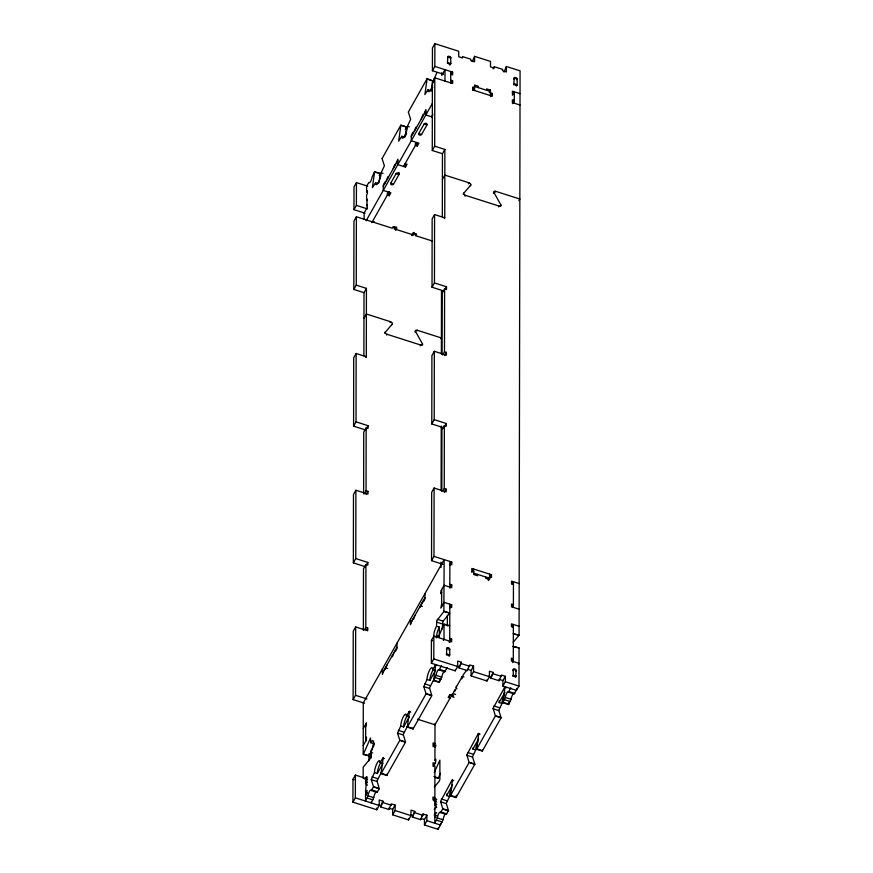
<?xml version="1.0" encoding="UTF-8"?>
<svg xmlns="http://www.w3.org/2000/svg" width="873" height="873" viewBox="0 0 873 873"><rect width="100%" height="100%" fill="white"/><g stroke="black" fill="none" stroke-linecap="round" stroke-linejoin="round"><path stroke-width="1.31" d="M448.536 810.81L446.07 814.367A4.147 1.069 -72.3 0 0 444.553 815.251A4.147 1.069 -72.3 0 0 443.026 819.769L438.126 829.35L424.464 824.985L426.886 820.685L426.897 815.218L423.078 814.007L420.655 819.671L412.383 817.03L414.817 811.366L410.997 810.144L410.987 815.611L408.564 819.911L392.675 814.836L395.098 810.537L395.109 805.07L391.29 803.858L388.867 809.522L380.595 806.881L383.029 801.218L379.209 799.995L379.198 805.463L376.776 809.762L352.932 802.156L352.976 779.36L355.398 775.071L367.642 778.978M364.554 703.256L353.118 699.6L353.238 631.244L355.66 626.945L367.708 630.797L367.719 628.058L365.809 627.447L365.918 564.558L367.828 565.158L367.828 562.43L355.78 558.578L355.9 490.222L367.948 494.063L367.959 491.335L366.049 490.724L366.158 427.825L368.068 428.436L368.068 425.697L356.02 421.855L356.14 353.489L366.311 356.741L365.852 357.548M365.405 566.73L353.358 562.878L353.478 494.511L355.9 490.222M368.068 425.697L365.645 429.996L353.587 426.155L353.707 357.788L356.14 353.489M363.888 355.693L364.008 292.673L353.827 289.421L353.947 221.055L356.38 216.766L392.293 228.235L393.101 226.794L396.92 228.017L395.622 230.308M365.1 213.219L353.969 209.662L354.012 186.877L356.435 182.577L367.729 186.189M352.932 802.156L355.366 797.857L355.398 775.071M353.118 699.6L355.54 695.312L355.66 626.945M353.827 289.421L356.26 285.122L356.38 216.766M353.969 209.662L356.391 205.373L356.435 182.577M363.157 778.334L363.179 767.181L370.021 758.932L370.719 752.253A7.246 1.866 -72.3 0 0 373.568 742.454A7.246 1.866 -72.3 0 0 370.741 742.683L370.512 738.034L363.419 754.054L369.148 755.854L374.157 744.025M369.148 755.854L363.201 754.49L363.288 702.852L444.15 559.626L443.844 611.602L449.781 613.086L444.062 611.264M363.386 630.404L363.495 568.847L365.918 564.558M363.626 493.681L363.735 432.124L366.158 427.825M364.128 219.243L364.139 212.914L367.38 207.185L367.38 204.446L366.573 205.886L367.391 199.208L366.584 200.637L366.595 194.941L367.402 193.511L367.402 190.772L366.595 192.213L366.605 185.829L369.072 182.37A4.147 1.069 -72.3 0 0 370.599 181.486A4.147 1.069 -72.3 0 0 372.127 176.968L374.593 171.686L380.312 173.509L379.177 175.528M367.435 790.894L366.354 790.556L365.547 794.725L365.536 801.098L368.002 795.816A4.147 1.069 -72.3 0 1 369.53 791.298A4.147 1.069 -72.3 0 1 371.058 790.414L376.972 792.422L379.242 788.712M367.457 792.597L365.547 791.986L366.376 782.121L367.446 782.47M366.998 784.009L365.569 783.55L365.569 781.051L366.387 776.883L367.457 777.221M365.634 741.286L365.667 724.197M366.311 356.741L366.431 288.374L356.26 285.122M368.908 760.918L368.919 753.77M371.254 801.73L371.254 802.931L373.72 797.649A4.147 1.069 -72.3 0 1 375.248 793.12A4.147 1.069 -72.3 0 1 376.776 792.248L376.798 792.302M371.331 757.971L371.352 749.885M374.179 222.44L374.179 221.589M373.6 746.426L373.6 743.6A7.246 1.866 -72.3 0 1 374.015 742.923M376.776 809.762L376.776 808.049M380.595 806.881L383.029 801.218M382.429 668.958L382.418 674.425L384.033 670.191M384.884 183.439L384.884 182.075L383.269 184.945L383.258 190.412L390.886 192.846L389.271 195.705L387.361 195.105L387.372 193.053M386.237 181.06L387.852 176.826L387.852 178.19M387.001 664.942L385.375 669.176L385.386 667.801L387.667 668.532M389.271 195.705L389.282 191.613M388.867 809.522L388.867 808.573M392.392 655.394L392.392 656.758L394.007 652.524M393.243 168.642L394.858 164.408L394.858 165.783M392.675 814.836L392.675 809.369L395.109 805.07M394.192 226.609L394.192 228.835L413.9 235.132L413.9 232.731M395.36 650.145L395.349 651.509L396.975 648.639L396.975 643.172M396.2 163.393L397.826 159.159L397.815 164.626L405.443 167.059L407.058 164.2L405.159 163.589M398.961 172.385L398.95 174.567L393.559 184.116A1.55 1.168 0.1 0 1 391.53 184.738A1.55 1.168 0.1 0 1 390.7 183.21L396.091 173.662A1.55 1.168 0.1 0 1 398.132 173.04A1.55 1.168 0.1 0 1 398.95 174.567L396.091 173.662M405.443 167.059L405.454 163.993M408.564 819.911L408.564 818.547M410.452 619.306L410.452 624.773L412.067 620.539M412.918 133.787L412.918 132.423L411.303 135.293L411.292 140.76L418.92 143.194L417.305 146.053L415.395 145.453L415.395 143.401M412.383 817.03L414.817 811.366M413.409 618.149L413.409 619.524L415.035 615.29M414.26 131.408L415.886 127.174L415.886 128.538M432.091 240.937L415.821 235.743L415.821 233.691M417.305 146.053L417.305 142.986M421.277 118.99L422.892 114.756L422.892 116.131M420.655 819.671L420.655 818.47M422.041 602.872L420.415 607.106L420.426 605.742L422.325 606.353M423.383 600.493L423.383 601.857L424.998 598.987L425.009 593.52M424.234 113.741L425.86 109.507L425.849 114.974L432.2 117.004M424.464 824.985L424.464 819.518L426.897 815.218M516.565 688.426L516.565 690.423L502.892 686.058L505.325 681.758L505.336 676.291L501.517 675.069L499.083 680.733L490.822 678.103L493.256 672.428L489.437 671.217L489.426 676.684L487.003 680.984L471.104 675.909L473.537 671.61L473.548 666.143L469.729 664.92L467.295 670.584L459.034 667.943L461.468 662.28L457.648 661.068L457.638 666.535L455.215 670.835L431.371 663.218L431.415 640.433L433.837 636.133L451.636 641.819L451.647 639.08L449.737 638.479M442.993 564.329L431.546 560.673L431.666 492.307L434.099 488.018L446.147 491.859L446.158 489.131L444.248 488.52L444.357 425.62L446.267 426.231L446.267 423.503L434.219 419.651L434.339 351.284L446.387 355.136L446.387 352.397L444.488 351.786L444.597 288.898L446.496 289.509L446.507 286.77L434.459 282.928L434.568 214.562L444.75 217.803L444.292 218.61M443.844 427.792L431.786 423.951L431.906 355.584L434.339 351.284M444.084 291.069L432.026 287.217L432.146 218.861L434.568 214.562M442.327 216.766L442.436 153.735L432.266 150.494L432.386 82.127L434.809 77.828L452.618 83.513L452.618 80.785L450.708 80.174M443.528 74.292L432.408 70.735L432.441 47.95L434.874 43.65L458.718 51.267L458.707 56.734L462.515 57.945L462.515 56.581L470.787 59.222L470.787 60.586L474.596 61.808L474.606 56.341L490.506 61.416L490.495 66.883L494.304 68.094L494.304 66.73L502.575 69.371L502.575 70.735L506.384 71.957L506.395 66.49L520.068 70.844L519.075 635.217L513.149 633.7L519.053 635.271M431.371 663.218L433.794 658.919L433.837 636.133M431.546 560.673L433.979 556.374L434.099 488.018M432.266 150.494L434.689 146.195L434.809 77.828M432.408 70.735L434.83 66.435L434.874 43.65M436.729 813.025L435.66 812.676L434.841 816.844L434.83 823.228L437.297 817.946A4.147 1.069 -72.3 0 1 438.824 813.418A4.147 1.069 -72.3 0 1 440.352 812.545L446.07 814.367M435.933 806.019L434.863 805.681L434.863 803.171L435.682 799.002L436.751 799.352M433.663 799.854L434.874 797.704L434.929 766.145L433.03 765.534L433.03 762.795L435.572 763.613M433.15 746.808L434.972 743.578L435.005 723.411M434.252 809.489L435.671 806.979L435.671 804.251L436.74 804.59M436.489 637.814L436.489 635.762L439.348 636.679L439.37 627.109L436.511 626.192L436.751 620.703L443.833 611.613M438.126 829.35L438.126 827.92M440.559 823.632L440.559 825.05L426.886 820.685M441.007 567.548L441.018 562.201M441.105 490.593L441.247 426.024M441.378 354.22L441.487 290.884M441.771 72.677L441.771 75.416L445.001 69.687L444.979 81.08M441.542 665.673L439.075 669.929A4.147 1.069 -72.3 0 0 437.559 670.802A4.147 1.069 -72.3 0 0 436.031 675.331L433.565 680.613L439.283 682.435L441.749 677.153A4.147 1.069 -72.3 0 1 443.277 672.636A4.147 1.069 -72.3 0 1 444.804 671.752L447.271 667.496M441.651 606.648L441.683 589.559M441.825 491.477L441.934 429.92L444.357 425.62M442.065 353.412L442.164 293.197L444.597 288.898M442.229 628.996L442.906 621.401L449.551 613.446M438.29 637.432L443.8 624.424L449.748 625.81L444.019 623.988L444.008 639.385L443.408 640.455M444.75 217.803L444.87 149.447L434.689 146.195M446.387 654.946L446.856 648.268A1.55 0.949 29.4 0 1 448.286 647.701A1.55 0.949 29.4 0 1 449.715 649.185L449.704 655.056A1.189 0.72 29.4 0 1 449.377 655.503M450.206 56.832A1.779 1.08 29.4 0 0 448.318 56.287A1.211 0.731 29.4 0 0 447.882 56.756L447.423 63.423M447.336 626.028L447.358 615.258M449.791 604.181L449.737 641.208L449.126 642.288M449.824 587.092L449.868 561.448M450.708 82.902L450.73 71.51M450.326 56.92L450.424 57.018A1.189 0.72 29.4 0 1 450.752 57.673L450.741 63.533L449.835 65.148M417.48 719.188L435.005 724.786L450.097 698.051L450.108 694.973M441.651 603.92L440.843 608.077L444.073 602.348L451.701 604.793L451.701 607.521L449.791 606.91M449.835 584.353L451.734 584.965L451.734 587.693L444.106 585.259L440.865 590.988L440.865 593.727L441.673 592.298M433.979 556.374L451.778 562.059L451.778 564.798L449.868 564.187M434.83 66.435L452.629 72.121L452.629 74.86L450.719 74.249M454.004 697.276L451.712 696.545L451.712 694.362M451.712 696.545L454.68 689.932L454.68 691.296L456.295 688.437L456.295 686.243M455.215 670.835L455.215 669.809M459.034 667.943L461.468 662.28M461.686 676.695L461.686 678.888L463.301 674.654L466.269 670.77M467.295 670.584L467.306 669.733M471.104 675.909L471.114 670.442L473.548 666.143M472.184 61.656L474.606 56.341M490.43 92.854L492.339 93.466L492.339 96.194L472.631 89.908L472.631 87.169L474.541 87.78L473.33 89.93M474.552 90.519L474.541 85.041L478.36 86.263L478.36 87.627M477.509 574.379L477.498 575.744L473.69 574.532L473.712 569.065L471.769 572.502M485.77 577.02L485.77 578.384L489.578 579.607L489.611 574.139M486.621 90.268L486.621 88.904L490.44 90.115L490.44 95.593M487.003 680.984L487.003 679.62M490.822 678.103L493.256 672.428M473.69 571.793L471.791 571.182L471.791 568.454L491.499 574.74L491.499 577.479L489.589 576.867L488.378 579.017M499.083 680.733L499.094 679.369L502.903 680.591L502.892 686.058M503.972 72.153L506.395 66.49M510.847 687.793L508.381 692.049A4.147 1.069 -72.3 0 0 506.853 692.933A4.147 1.069 -72.3 0 0 505.325 697.451L502.859 702.732L508.577 704.566L511.043 699.284A4.147 1.069 -72.3 0 1 512.582 694.755A4.147 1.069 -72.3 0 1 514.099 693.882L518.988 686.123L519.053 647.908L513.117 646.522L519.053 647.908M513.4 607.39L513.444 581.745L512.124 584.092M514.284 103.2L514.306 91.807L512.364 95.244M515.692 677.066L516.15 670.399A1.55 0.949 29.4 0 0 514.732 668.914A1.55 0.949 29.4 0 0 513.291 669.482L512.691 670.562M514.317 77.97A1.211 0.731 29.4 0 1 514.754 77.49A1.779 1.08 29.4 0 1 516.641 78.046L516.86 78.221A1.189 0.72 29.4 0 1 517.187 78.886L517.176 84.746L516.423 86.089M374.593 171.763L372.4 187.695L375.499 182.806A7.246 1.866 -72.3 0 0 378.315 182.588A7.246 1.866 -72.3 0 0 381.152 172.789L384.393 165.815L382.134 158.722M405.509 742.192L386.75 775.486L381.021 773.664L383.225 757.655L380.126 762.533A7.246 1.866 -72.3 0 0 377.3 762.762A7.246 1.866 -72.3 0 0 374.462 772.561L371.232 779.654L373.491 786.628L379.209 788.45L376.994 780.942L381.959 771.252M386.75 775.486L386.925 774.1M382.101 158.526L400.86 125.155L406.578 126.989L405.247 129.357M426.046 693.817L431.775 695.737L413.016 728.966L407.287 727.133L409.492 711.135L406.392 716.013A7.246 1.866 -72.3 0 0 403.566 716.242A7.246 1.866 -72.3 0 0 400.729 726.041L397.499 733.134L399.758 740.097L405.476 741.93L403.261 734.411L408.226 724.732M413.016 728.966L413.191 727.569M427.093 79.05L432.812 80.916L427.126 78.635L424.889 94.59L428.032 89.755L430.891 90.672M433.565 680.613L435.736 664.593L432.659 669.482A7.246 1.866 -72.3 0 0 429.832 669.711A7.246 1.866 -72.3 0 0 426.995 679.51L423.765 686.604L426.024 693.577L431.742 695.399L429.538 687.826L434.492 678.201M439.283 682.435L439.457 681.049M474.803 764.29L456.044 797.616L450.326 795.783L452.52 779.785L451.854 780.364L440.538 801.49L442.786 808.747L448.504 810.581L446.256 803.4L449.486 796.514A7.246 1.866 -72.3 0 1 451.81 787.708M456.044 797.616L456.372 795.281M501.069 717.792L482.311 751.086L476.593 749.263L478.83 733.298L478.12 733.844L466.815 754.883L469.052 762.227L474.77 764.05L472.522 756.869L475.752 749.983A7.246 1.866 -72.3 0 1 477.869 741.614M482.311 751.086L482.485 749.7M502.859 702.732L505.009 686.702L493.092 708.298L495.318 715.707L501.037 717.53L498.789 710.436L502.019 703.463A7.246 1.866 -72.3 0 1 504.136 695.094M508.577 704.566L508.904 702.23M436.926 72.71L433.685 79.738A7.246 1.866 -72.3 0 1 433.324 82.717M380.312 173.563L374.561 172.101M406.578 127.065L400.86 125.232M380.279 173.967L378.937 182.73M400.827 125.614L398.666 141.164L401.766 136.286A7.246 1.866 -72.3 0 0 404.581 136.057A7.246 1.866 -72.3 0 0 407.418 126.258L410.648 119.372L408.4 112.191M406.545 127.436L405.203 136.21M431.284 90.934L432.812 80.916M439.599 680.111L439.741 679.172M434.23 772.605L439.872 760.165L439.916 779.294L439.206 781.28L434.328 787.042M434.787 777.341L438.213 778.443L440.45 773.249M435.267 677.59L440.985 679.423M427.126 78.635L408.368 112.006M447.434 57.563L447.893 56.756M378.489 183.483L375.499 182.806M404.756 136.963L406.556 133.776M431.022 90.432L432.822 87.256M450.293 58.48L450.752 57.673M383.269 186.309L397.826 160.523M411.303 136.657L425.849 110.871M366.103 220.804L432.451 103.287M451.417 74.27L452.629 72.121M418.734 133.558L424.125 124.01A1.55 1.168 0.1 0 1 426.166 123.388A1.55 1.168 0.1 0 1 426.984 124.915L421.594 134.464A1.55 1.168 0.1 0 1 419.564 135.086A1.55 1.168 0.1 0 1 418.734 133.558L421.594 134.464M371.822 222.626L388.976 192.235M403.533 166.459L417.01 142.583M431.568 116.807L432.888 114.461M451.406 82.924L452.618 80.785M472.609 89.854L474.552 86.416L490.451 91.49M394.891 228.857L396.102 226.707M364.008 292.673L366.431 288.374M442.436 153.735L444.87 149.447M493.092 68.88L494.304 66.73M489.229 92.265L490.44 90.115M363.954 318.307L366.387 314.007L390.515 321.711A2.073 1.255 29.4 0 1 392.392 323.905L391.944 324.712M442.393 179.38L444.815 175.08L468.954 182.784A2.073 1.255 29.4 0 1 470.831 184.978L470.372 185.785M411.521 235.383L412.809 233.091L416.628 234.313L415.821 235.743M412.089 235.612L413.9 232.393M490.517 96.685L492.339 93.466M513.717 79.039L514.328 77.97L513.706 84.91M516.729 79.683L517.187 78.886M512.473 103.691L514.284 100.471L512.386 99.86L512.375 102.599L520.002 105.033M390.067 322.519L390.515 321.711M468.343 183.854L468.954 182.784M384.567 333.17L392.392 323.905M463.148 193.97L470.831 184.978M386.597 335.09L387.045 334.283A2.073 1.255 29.4 0 1 385.168 332.1M465.025 196.163L465.484 195.356A2.073 1.255 29.4 0 1 463.607 193.162M353.587 426.155L356.02 421.855M432.026 287.217L434.459 282.928M414.937 332.056L415.384 331.249A2.073 1.255 29.4 0 1 417.272 330.256L441.4 337.96L440.952 338.768M493.365 193.119L493.823 192.322A2.073 1.255 29.4 0 1 495.711 191.329L519.839 199.033L518.933 200.637M416.814 331.063L417.272 330.256M495.253 192.136L495.711 191.329M445.295 288.919L446.507 286.77M420.24 345.839L420.688 345.031A2.073 1.255 29.4 0 0 422.576 344.038L415.384 331.249M498.669 206.901L499.127 206.093A2.073 1.255 29.4 0 0 501.015 205.111L493.823 192.322M422.117 344.846L422.576 344.038M500.556 205.908L501.015 205.111M364.227 493.943L366.049 490.724M442.666 355.016L444.488 351.786M366.136 494.555L367.959 491.335M444.575 355.627L446.387 352.397M353.358 562.878L355.78 558.578M431.786 423.951L434.219 419.651M366.016 565.649L367.828 562.43M444.444 426.722L446.267 423.503M364.598 629.597L365.809 627.447M443.037 490.67L444.248 488.52M366.507 630.208L367.719 628.058M444.335 492.35L446.158 489.131M382.418 673.061L396.975 647.275M410.452 623.409L425.009 597.623M449.955 565.289L451.778 562.059M363.244 728.486L366.474 722.757L365.667 726.925M449.922 588.184L451.734 584.965M365.645 738.547L366.453 737.118L366.442 739.846L363.212 745.575M449.89 608.012L451.701 604.793M364.969 779.393L366.387 776.883M365.569 783.55L366.376 782.121M449.824 642.31L451.647 639.08M365.547 791.986L366.354 790.556M446.398 649.076L446.856 648.268L449.715 649.185L449.115 650.265M374.462 772.561L377.322 773.478L382.985 763.449L380.126 762.533M400.729 726.041L403.588 726.947L409.251 716.929L406.392 716.013M426.995 679.51L429.854 680.427L434.885 671.512M489.677 577.97L491.499 574.74M488.302 580.534L489.6 578.242L473.701 573.168M371.08 790.469L373.524 786.933L379.242 788.788M381.021 773.664L399.79 740.413L405.509 742.257M407.287 727.133L426.057 693.86M449.104 656.125L449.704 654.881L446.845 653.975M512.189 606.8L513.411 604.651L511.502 604.04L511.491 606.779L519.129 609.212M434.481 747.179L435.78 744.887L434.961 749.056L434.94 760.678L435.747 759.237L435.747 761.976L433.161 766.559M512.08 626.77L513.368 624.479L513.313 661.505L512.702 662.585M421.866 816.146L423.078 814.007M512.102 660.926L513.313 658.777L511.403 658.166L511.403 660.905L519.031 663.338L518.42 664.408M434.263 801.512L435.682 799.002M502.903 680.591L505.336 676.291M434.863 805.681L435.671 804.251M434.241 815.186L435.66 812.676M512.68 676.259L513.28 675.178L516.15 676.095M515.703 671.206L516.15 670.399L513.291 669.482L513.28 675.353A1.211 0.731 29.4 0 0 513.717 676.106A1.779 1.08 29.4 0 0 515.594 676.75L515.812 676.717A1.189 0.72 29.4 0 0 516.15 676.269M449.486 796.514L446.627 795.598L452.279 785.569A7.246 1.866 -72.3 0 0 452.258 784.925M475.752 749.983L472.893 749.078L478.546 739.049A7.246 1.866 -72.3 0 0 478.524 738.405M502.019 703.463L499.16 702.547L504.812 692.529A7.246 1.866 -72.3 0 0 504.79 691.885M440.374 812.599L442.818 809.064L448.536 810.908M450.326 795.783L469.085 762.533L474.803 764.388M476.593 749.263L495.351 716.013L501.069 717.857M513.16 642.288L518.846 635.566M449.279 655.536L449.169 655.558A1.779 1.08 29.4 0 1 447.282 654.892A1.211 0.731 29.4 0 1 446.834 654.139M447.893 56.931L450.752 57.836M514.328 78.133L517.187 79.05M520.024 93.64L512.396 91.207L512.386 93.935L514.295 94.546M424.125 124.01L426.984 124.915M407.418 126.258L409.328 126.869M401.766 136.286L404.625 137.203A7.246 1.866 -72.3 0 0 404.625 137.53M465.484 195.356L499.127 206.093M381.152 172.789L383.061 173.389M390.7 183.21L393.559 184.116M356.391 205.373L367.522 208.92M387.045 334.283L420.688 345.031M519.173 583.579L511.545 581.145L511.534 583.873L513.444 584.484M519.097 626.301L511.469 623.868L511.458 626.607L513.368 627.218M437.329 619.295L443.048 621.118M436.511 622.089L442.24 623.922M431.415 640.433L432.528 640.793M461.457 663.655L469.729 666.295M493.245 673.803L501.517 676.444M457.125 665.968L459.034 666.579M467.546 669.296L471.114 670.442M488.924 676.117L490.822 676.728M433.794 658.919L457.638 666.535M473.537 671.61L489.426 676.684M505.325 681.758L518.988 686.123M435.889 665.128L436.958 665.466M505.183 687.247L506.264 687.597M435.081 665.193L436.162 665.532M504.387 687.313L505.816 687.771M439.839 669.493L445.557 671.315M509.134 691.612L514.863 693.446M439.075 669.929L444.826 671.806M508.381 692.049L514.121 693.937M432.659 669.482L435.518 670.399M436.031 675.331L441.749 677.153M505.325 697.451L511.043 699.284M504.561 699.72L510.279 701.543M433.597 680.165L439.315 681.988M502.892 702.285L508.61 704.107M424.573 683.81L430.291 685.632M493.867 705.93L499.596 707.763M453.327 693.686L455.619 694.417M453.622 695.792L449.813 694.57L448.187 697.44L450.097 698.051M423.765 686.604L429.483 688.437M493.059 708.734L498.778 710.557M409.623 711.648L410.692 711.997M478.917 733.778L479.997 734.117M408.815 711.713L409.895 712.052M478.12 733.844L479.55 734.291M355.54 695.312L366.987 698.957M407.331 726.685L413.049 728.508M476.625 748.816L482.343 750.638M398.306 730.33L404.024 732.163M467.601 752.461L473.33 754.283M434.972 743.578L433.063 742.978L433.063 745.706L435.605 746.524M397.499 733.134L403.217 734.957M466.793 755.254L472.511 757.087M370.741 742.683L373.6 743.6M370.719 752.253L372.629 752.864M383.356 758.179L384.426 758.517M452.651 780.298L453.731 780.637M382.549 758.244L383.629 758.582M451.854 780.364L452.923 780.702M433.87 776.512L438.453 777.974M381.065 773.216L386.783 775.038M450.359 795.336L456.077 797.158M372.04 776.861L377.758 778.683M441.334 798.981L447.063 800.814M434.874 797.704L432.964 797.093L432.964 799.832L436.304 800.89M371.232 779.654L376.95 781.488M440.527 801.785L446.245 803.607M366.376 779.611L367.446 779.96M435.671 801.741L436.751 802.08M365.569 781.051L366.998 781.51M434.863 803.171L435.943 803.52M352.976 779.36L354.089 779.72M366.365 784.86L367.446 785.198M435.671 806.979L436.74 807.329M371.811 789.978L377.54 791.8M441.116 812.108L446.834 813.931M366.354 793.284L367.424 793.633M435.649 815.415L436.729 815.753M365.547 794.725L366.616 795.063M434.841 816.844L435.922 817.193M368.002 795.816L373.72 797.649M437.297 817.946L443.026 819.769M383.029 802.582L391.29 805.222M414.817 812.73L423.078 815.371M367.238 798.086L372.957 799.908M436.533 820.205L442.262 822.028M378.456 804.83L380.606 805.506M388.867 808.147L392.675 809.369M410.725 815.131L412.394 815.655M421.135 818.448L424.464 819.518M355.366 797.857L379.198 805.463M395.098 810.537L410.987 815.611M463.978 677.001A1.55 1.168 0.1 0 0 461.686 677.513L456.295 687.062A1.55 1.168 0.1 0 0 456.994 688.557M436.031 807.776A1.55 0.949 29.4 0 0 434.863 808.409L434.852 814.28A1.211 0.731 29.4 0 0 435.278 815.033A1.779 1.08 29.4 0 0 436.02 815.491M446.627 795.598A7.246 1.866 -72.3 0 1 446.747 794.004M472.893 749.078A7.246 1.866 -72.3 0 1 472.959 747.91M499.16 702.547A7.246 1.866 -72.3 0 1 499.345 700.506M377.322 773.478A7.246 1.866 -72.3 0 1 381.075 762.315M403.588 726.947A7.246 1.866 -72.3 0 1 407.724 715.391M435.485 669.755A7.246 1.866 -72.3 0 1 435.507 670.06M429.854 680.427A7.246 1.866 -72.3 0 1 433.805 669.045M436.489 635.762A7.246 1.866 -72.3 0 1 435.878 636.744M433.717 636.777A7.246 1.866 -72.3 0 1 436.511 626.192M436.533 636.723A7.246 1.866 -72.3 0 1 439.37 627.109M432.495 85.718A7.246 1.866 -72.3 0 1 429.56 91.294A7.246 1.866 -72.3 0 1 428.032 89.755M450.741 63.533L447.882 62.627A1.55 0.949 29.4 0 0 449.311 64.1A1.55 0.949 29.4 0 0 450.741 63.533M517.176 84.746L514.317 83.83A1.55 0.949 29.4 0 0 515.747 85.314A1.55 0.949 29.4 0 0 517.176 84.746"/></g></svg>
